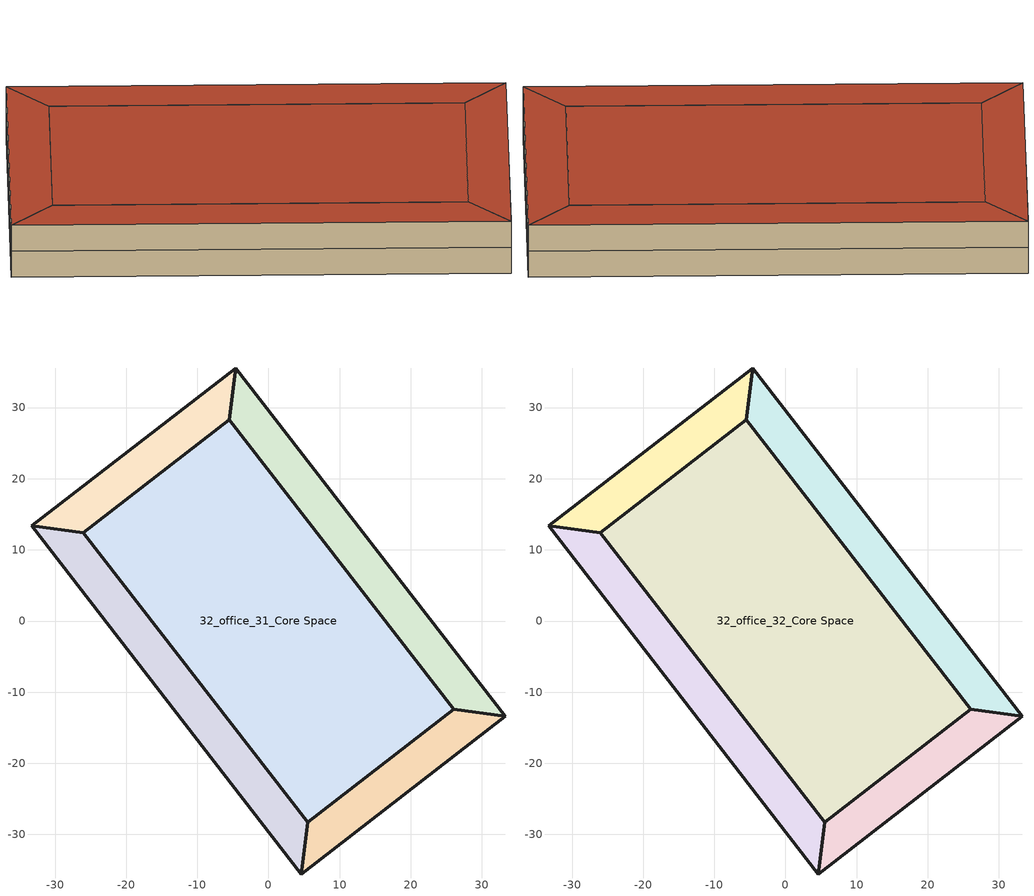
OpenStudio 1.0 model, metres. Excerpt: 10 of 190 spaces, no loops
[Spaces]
32_office_31_West Perimeter Space
 floor ground: 4.6,-35.56 5.53,-28.3 26.01,-12.43 33.28,-13.36 z109.73
 wall outside: 4.6,-35.56 33.28,-13.36 26.01,-12.43 5.53,-28.3 4.6,-35.56 z109.73:113.39
 roof outside: 33.28,-13.36 26.01,-12.43 5.53,-28.3 4.6,-35.56 z113.39
32_office_31_North Perimeter Space
 floor ground: -33.28,13.36 -26.01,12.43 5.53,-28.3 4.6,-35.56 z109.73
 wall outside: -33.28,13.36 4.6,-35.56 5.53,-28.3 -26.01,12.43 -33.28,13.36 z109.73:113.39
 roof outside: -26.01,12.43 -33.28,13.36 4.6,-35.56 5.53,-28.3 z113.39
32_office_31_East Perimeter Space
 floor ground: -33.28,13.36 -4.6,35.56 -5.53,28.3 -26.01,12.43 z109.73
 wall outside: -4.6,35.56 -33.28,13.36 -26.01,12.43 -5.53,28.3 -4.6,35.56 z109.73:113.39
 roof outside: -4.6,35.56 -33.28,13.36 -26.01,12.43 -5.53,28.3 z113.39
32_office_31_South Perimeter Space
 floor ground: -5.53,28.3 -4.6,35.56 33.28,-13.36 26.01,-12.43 z109.73
 wall outside: 33.28,-13.36 -4.6,35.56 -5.53,28.3 26.01,-12.43 33.28,-13.36 z109.73:113.39
 roof outside: -4.6,35.56 -5.53,28.3 26.01,-12.43 33.28,-13.36 z113.39
32_office_31_Core Space
 floor ground: -26.01,12.43 -5.53,28.3 26.01,-12.43 5.53,-28.3 z109.73
 wall outside: 5.53,-28.3 26.01,-12.43 -5.53,28.3 -26.01,12.43 5.53,-28.3 z109.73:113.39
 roof outside: -5.53,28.3 -26.01,12.43 5.53,-28.3 26.01,-12.43 z113.39
32_office_32_West Perimeter Space
 floor ground: 4.6,-35.56 5.53,-28.3 26.01,-12.43 33.28,-13.36 z113.39
 wall outside: 4.6,-35.56 33.28,-13.36 26.01,-12.43 5.53,-28.3 4.6,-35.56 z113.39:117.04
 roof outside: 33.28,-13.36 26.01,-12.43 5.53,-28.3 4.6,-35.56 z117.04
32_office_32_North Perimeter Space
 floor ground: -33.28,13.36 -26.01,12.43 5.53,-28.3 4.6,-35.56 z113.39
 wall outside: -33.28,13.36 4.6,-35.56 5.53,-28.3 -26.01,12.43 -33.28,13.36 z113.39:117.04
 roof outside: -26.01,12.43 -33.28,13.36 4.6,-35.56 5.53,-28.3 z117.04
32_office_32_East Perimeter Space
 floor ground: -33.28,13.36 -4.6,35.56 -5.53,28.3 -26.01,12.43 z113.39
 wall outside: -4.6,35.56 -33.28,13.36 -26.01,12.43 -5.53,28.3 -4.6,35.56 z113.39:117.04
 roof outside: -4.6,35.56 -33.28,13.36 -26.01,12.43 -5.53,28.3 z117.04
32_office_32_South Perimeter Space
 floor ground: -5.53,28.3 -4.6,35.56 33.28,-13.36 26.01,-12.43 z113.39
 wall outside: 33.28,-13.36 -4.6,35.56 -5.53,28.3 26.01,-12.43 33.28,-13.36 z113.39:117.04
 roof outside: -4.6,35.56 -5.53,28.3 26.01,-12.43 33.28,-13.36 z117.04
32_office_32_Core Space
 floor ground: -26.01,12.43 -5.53,28.3 26.01,-12.43 5.53,-28.3 z113.39
 wall outside: 5.53,-28.3 26.01,-12.43 -5.53,28.3 -26.01,12.43 5.53,-28.3 z113.39:117.04
 roof outside: -5.53,28.3 -26.01,12.43 5.53,-28.3 26.01,-12.43 z117.04
[Building]
Building 1: Default Construction Set=Default Construction Set 1
[Construction]
INT-FLOOR-TOPSIDE: 1/2IN Gypsum, 4IN CONCRETE HW, CP02 CARPET PAD
INT-FLOOR-UNDERSIDE: CP02 CARPET PAD, 4IN CONCRETE HW, 1/2IN Gypsum
Standard_Int-Wall: 1/2IN Gypsum, 1/2IN Gypsum
[Material] Thermal Absorptance=0.9
Name | Roughness | Thickness {m} | Conductivity {W/m-K} | Density {kg/m3} | Specific Heat {J/kg-K} | Solar Absorptance | Visible Absorptance
1/2IN Gypsum | Smooth | 0.0127 | 0.16 | 784.9 | 830 | 0.92 | 0.92
4IN CONCRETE HW | Rough | 0.1016 | 1.311 | 2240 | 836.8 | 0.7 | 0.7
[Material:NoMass]
CP02 CARPET PAD: Roughness=VeryRough; Thermal Resistance {m2-K/W}=0.2165; Thermal Absorptance=0.9; Solar Absorptance=0.7; Visible Absorptance=0.8
[DefaultSurfaceConstructions]
Default Surface Constructions 1: Floor Construction=INT-FLOOR-TOPSIDE; Wall Construction=Standard_Int-Wall; Roof Ceiling Construction=INT-FLOOR-UNDERSIDE
[DefaultConstructionSet]
Default Construction Set 1: Default Interior Surface Constructions=Default Surface Constructions 1
[BuildingStory] Nominal Floor to Floor Height {m}=3.6576
Name | Nominal Z Coordinate {m}
Story 31 | 109.728
Story 32 | 113.3856
[Space]
Name | Building Story | Thermal Zone
32_office_31_West Perimeter Space | Story 31 | 32_office_31_West Perimeter
32_office_31_North Perimeter Space | Story 31 | 32_office_31_North Perimeter
32_office_31_East Perimeter Space | Story 31 | 32_office_31_East Perimeter
32_office_31_South Perimeter Space | Story 31 | 32_office_31_South Perimeter
32_office_31_Core Space | Story 31 | 32_office_31_Core
32_office_32_West Perimeter Space | Story 32 | 32_office_32_West Perimeter
32_office_32_North Perimeter Space | Story 32 | 32_office_32_North Perimeter
32_office_32_East Perimeter Space | Story 32 | 32_office_32_East Perimeter
32_office_32_South Perimeter Space | Story 32 | 32_office_32_South Perimeter
32_office_32_Core Space | Story 32 | 32_office_32_Core
[ThermalZone] Use Ideal Air Loads=No
32_office_31_West Perimeter; 32_office_31_North Perimeter; 32_office_31_East Perimeter; 32_office_31_South Perimeter; 32_office_31_Core; 32_office_32_West Perimeter; 32_office_32_North Perimeter; 32_office_32_East Perimeter; 32_office_32_South Perimeter; 32_office_32_Core
